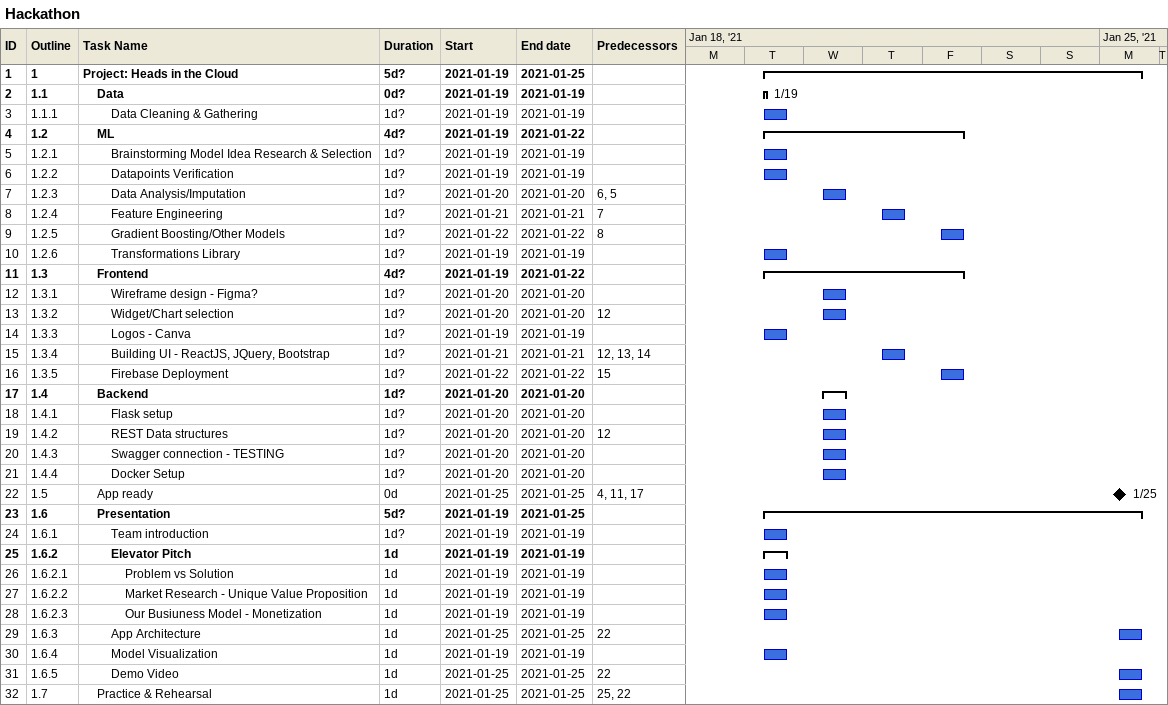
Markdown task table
Hackathon

| ID | WBS | Task | Duration | Start | Finish | Predecessors |
|---|---|---|---|---|---|---|
| 1 | 1 | **Project: Heads in the Cloud** | 5d? | 2021-01-19 | 2021-01-25 |  |
| 2 | 1.1 | **Data** | 0d? | 2021-01-19 | 2021-01-19 |  |
| 3 | 1.1.1 | Data Cleaning & Gathering | 1d? | 2021-01-19 | 2021-01-19 |  |
| 4 | 1.2 | **ML** | 4d? | 2021-01-19 | 2021-01-22 |  |
| 5 | 1.2.1 | Brainstorming Model Idea Research & Selection | 1d? | 2021-01-19 | 2021-01-19 |  |
| 6 | 1.2.2 | Datapoints Verification | 1d? | 2021-01-19 | 2021-01-19 |  |
| 7 | 1.2.3 | Data Analysis/Imputation | 1d? | 2021-01-20 | 2021-01-20 | 6, 5 |
| 8 | 1.2.4 | Feature Engineering | 1d? | 2021-01-21 | 2021-01-21 | 7 |
| 9 | 1.2.5 | Gradient Boosting/Other Models | 1d? | 2021-01-22 | 2021-01-22 | 8 |
| 10 | 1.2.6 | Transformations Library | 1d? | 2021-01-19 | 2021-01-19 |  |
| 11 | 1.3 | **Frontend** | 4d? | 2021-01-19 | 2021-01-22 |  |
| 12 | 1.3.1 | Wireframe design - Figma? | 1d? | 2021-01-20 | 2021-01-20 |  |
| 13 | 1.3.2 | Widget/Chart selection | 1d? | 2021-01-20 | 2021-01-20 | 12 |
| 14 | 1.3.3 | Logos - Canva | 1d? | 2021-01-19 | 2021-01-19 |  |
| 15 | 1.3.4 | Building UI - ReactJS, JQuery, Bootstrap | 1d? | 2021-01-21 | 2021-01-21 | 12, 13, 14 |
| 16 | 1.3.5 | Firebase Deployment | 1d? | 2021-01-22 | 2021-01-22 | 15 |
| 17 | 1.4 | **Backend** | 1d? | 2021-01-20 | 2021-01-20 |  |
| 18 | 1.4.1 | Flask setup | 1d? | 2021-01-20 | 2021-01-20 |  |
| 19 | 1.4.2 | REST Data structures | 1d? | 2021-01-20 | 2021-01-20 | 12 |
| 20 | 1.4.3 | Swagger connection - TESTING | 1d? | 2021-01-20 | 2021-01-20 |  |
| 21 | 1.4.4 | Docker Setup | 1d? | 2021-01-20 | 2021-01-20 |  |
| 22 | 1.5 | App ready | 0d | 2021-01-25 | 2021-01-25 | 4, 11, 17 |
| 23 | 1.6 | **Presentation** | 5d? | 2021-01-19 | 2021-01-25 |  |
| 24 | 1.6.1 | Team introduction | 1d? | 2021-01-19 | 2021-01-19 |  |
| 25 | 1.6.2 | **Elevator Pitch** | 1d | 2021-01-19 | 2021-01-19 |  |
| 26 | 1.6.2.1 | Problem vs Solution | 1d | 2021-01-19 | 2021-01-19 |  |
| 27 | 1.6.2.2 | Market Research - Unique Value Proposition | 1d | 2021-01-19 | 2021-01-19 |  |
| 28 | 1.6.2.3 | Our Busiuness Model - Monetization | 1d | 2021-01-19 | 2021-01-19 |  |
| 29 | 1.6.3 | App Architecture | 1d | 2021-01-25 | 2021-01-25 | 22 |
| 30 | 1.6.4 | Model Visualization | 1d | 2021-01-19 | 2021-01-19 |  |
| 31 | 1.6.5 | Demo Video | 1d | 2021-01-25 | 2021-01-25 | 22 |
| 32 | 1.7 | Practice & Rehearsal | 1d | 2021-01-25 | 2021-01-25 | 25, 22 |
